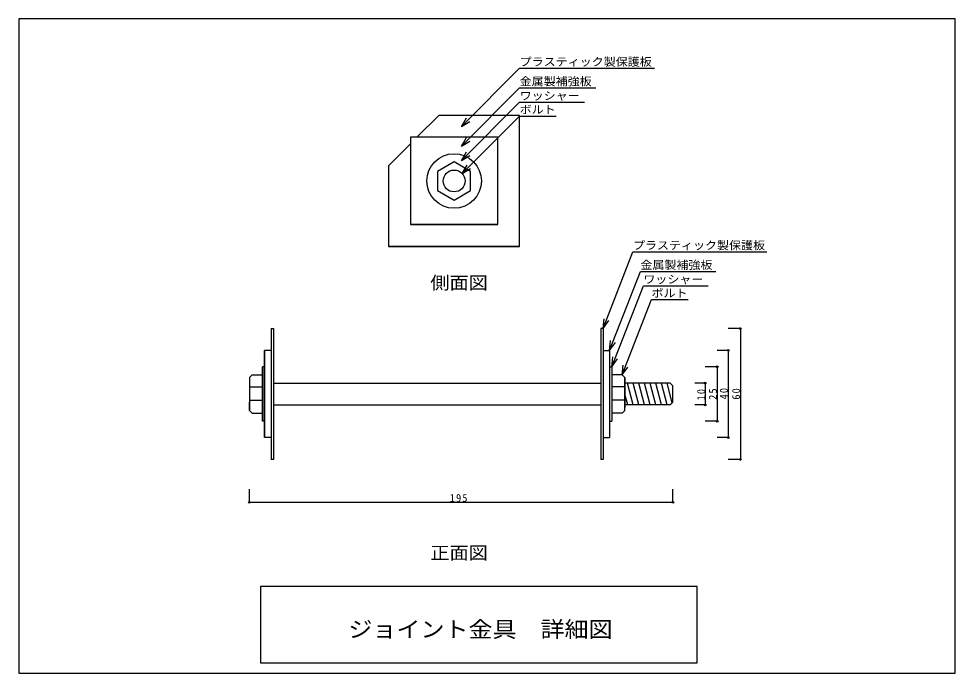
# Model space of a CAD drawing. Units: millimetres, scale not verified. Extents: x -218 to 211, y -128 to 172.
import ezdxf
from ezdxf.enums import TextEntityAlignment as Align

# ---------------------------------------------------------------- set-up
doc = ezdxf.new("R2010")
doc.units = ezdxf.units.MM
doc.header["$LTSCALE"] = 1.5
doc.header["$PDMODE"] = 32
doc.header["$PDSIZE"] = 0.75
doc.layers.add('0-0', color=2, linetype='Continuous')
doc.styles.add('ＭＳ ゴシック', font='')
doc.styles.add('ＭＳ Ｐゴシック', font='')
doc.styles.get('ＭＳ ゴシック').set_extended_font_data('MS Gothic')
doc.styles.get('ＭＳ Ｐゴシック').set_extended_font_data('MS PGothic')

msp = doc.modelspace()

# ---------------------------------------------------------------- linework, layer by layer
at = {"layer": '0-0', "color": 7}
for p, q in [((-217.56, 172.169), (-217.56, -127.831)), ((211.44, 172.169), (-217.56, 172.169)), ((211.44, -127.831), (211.44, 172.169)), ((-217.56, -127.831), (211.44, -127.831))]:
    msp.add_line(p, q, dxfattribs=at)
at = {"layer": '0-0', "color": 6}
for p, q in [((-14.768, 122.807), (11.898, 149.473)), ((11.898, 149.473), (73.631, 149.473)), ((-14.768, 113.827), (11.898, 140.494)), ((11.898, 140.494), (46.737, 140.494)), ((-14.768, 107.233), (11.898, 133.9)), ((11.898, 133.9), (41.565, 133.9)), ((-14.768, 122.807), (-12.518, 126.704)), ((-14.768, 122.807), (-10.871, 125.057)), ((-14.464, 101.213), (11.898, 127.575)), ((11.898, 127.575), (28.635, 127.575)), ((-14.768, 113.827), (-12.518, 117.724)), ((-14.768, 113.827), (-10.871, 116.077)), ((-14.768, 107.233), (-12.518, 111.13)), ((-14.768, 107.233), (-10.871, 109.483)), ((-14.464, 101.213), (-12.214, 105.11)), ((-14.464, 101.213), (-10.567, 103.463)), ((50.081, 30.156), (63.803, 65.347)), ((63.803, 65.347), (125.093, 65.347)), ((53.081, 20.156), (67.201, 56.367)), ((67.201, 56.367), (101.819, 56.367)), ((54.081, 12.656), (68.555, 49.774)), ((68.555, 49.774), (98.198, 49.774)), ((58.831, 8.906), (72.301, 43.449)), ((72.301, 43.449), (89.147, 43.449)), ((50.081, 30.156), (50.575, 34.628)), ((50.081, 30.156), (52.745, 33.782)), ((53.081, 20.156), (53.575, 24.628)), ((53.081, 20.156), (55.745, 23.782)), ((54.081, 12.656), (54.575, 17.128)), ((54.081, 12.656), (56.745, 16.282)), ((58.831, 8.906), (59.325, 13.378)), ((58.831, 8.906), (61.495, 12.532)), ((93.135, -88.06), (-106.865, -88.06)), ((93.135, -123.06), (93.135, -88.06))]:
    msp.add_line(p, q, dxfattribs=at)
at = {"layer": '0-0'}
for p, q in [((-25.125, 127.807), (-35.125, 117.807)), ((11.875, 127.807), (-25.125, 127.807)), ((11.875, 127.807), (-25.125, 127.807)), ((11.875, 67.807), (11.875, 127.807)), ((1.875, 117.807), (-38.125, 117.807)), ((-38.125, 117.807), (-38.125, 77.807)), ((-38.125, 114.807), (-48.125, 104.807)), ((-48.125, 104.807), (-48.125, 67.807)), ((1.875, 77.807), (-38.125, 77.807)), ((-48.125, 67.807), (11.875, 67.807)), ((11.875, 67.807), (-48.125, 67.807)), ((-101.919, 30.156), (-101.919, -29.844)), ((-101.919, 30.156), (-100.919, 30.156)), ((-100.919, 30.156), (-100.919, -29.844)), ((50.081, 30.156), (49.081, 30.156)), ((49.081, 30.156), (49.081, -29.844)), ((50.081, 30.156), (50.081, -29.844)), ((-104.919, -19.844), (-104.919, 20.156)), ((-104.919, 20.156), (-104.919, -19.844)), ((-101.919, 20.156), (-104.919, 20.156)), ((-101.919, 20.156), (-104.919, 20.156)), ((50.081, 20.156), (53.081, 20.156)), ((53.081, 20.156), (53.081, -19.844)), ((53.081, 20.156), (53.081, -19.844)), ((-110.669, 8.906), (-111.919, 7.656)), ((-110.669, 8.906), (-105.919, 8.906)), ((-105.919, -12.344), (-105.919, 12.656)), ((54.081, 12.656), (54.081, -12.344)), ((58.831, 8.906), (54.081, 8.906)), ((58.831, 8.906), (60.081, 7.656)), ((-111.919, 7.656), (-111.919, -3.61)), ((-111.919, 7.656), (-111.919, -3.61)), ((-100.919, 5.156), (49.081, 5.156)), ((80.831, 5.156), (60.081, 5.156)), ((63.964, -4.844), (61.284, 5.156)), ((66.552, -4.844), (63.872, 5.156)), ((69.14, -4.844), (66.461, 5.156)), ((71.728, -4.844), (69.049, 5.156)), ((74.317, -4.844), (71.637, 5.156)), ((76.905, -4.844), (74.225, 5.156)), ((79.493, -4.844), (76.813, 5.156)), ((81.817, -3.859), (79.402, 5.156)), ((80.831, 5.156), (82.081, 3.906)), ((-111.919, 3.406), (-105.919, 3.406)), ((60.081, 3.406), (54.081, 3.406)), ((82.081, -3.594), (82.081, 3.906)), ((-111.919, -2.594), (-105.919, -2.594)), ((-111.919, -7.344), (-111.919, -3.61)), ((-111.919, -3.61), (-111.919, -7.344)), ((60.081, -2.594), (54.081, -2.594)), ((61.376, -4.844), (60.081, -0.013)), ((82.081, -3.594), (80.831, -4.844)), ((-111.919, -7.344), (-110.669, -8.594)), ((-100.919, -4.844), (49.081, -4.844)), ((60.081, -7.344), (58.831, -8.594)), ((80.831, -4.844), (60.081, -4.844)), ((-110.669, -8.594), (-105.919, -8.594)), ((-104.919, -12.344), (-105.919, -12.344)), ((53.081, -12.344), (54.081, -12.344)), ((58.831, -8.594), (54.081, -8.594)), ((-101.919, -19.844), (-104.919, -19.844)), ((-101.919, -19.844), (-104.919, -19.844)), ((50.081, -19.844), (53.081, -19.844)), ((-100.919, -29.844), (-101.919, -29.844)), ((50.081, -29.844), (49.081, -29.844))]:
    msp.add_line(p, q, dxfattribs=at)
at = {"layer": '0-0', "color": 4}
for p, q in [((112.996, 30.156), (107.448, 30.156)), ((112.996, 30.156), (112.996, -29.844)), ((107.448, 20.156), (102.405, 20.156)), ((107.448, 20.156), (107.448, -19.844)), ((102.405, 12.656), (96.904, 12.656)), ((102.405, 12.656), (102.405, -12.344)), ((96.904, 5.156), (92.094, 5.156)), ((96.904, 5.156), (96.904, -4.844)), ((96.904, -4.844), (92.094, -4.844)), ((102.405, -12.344), (96.904, -12.344)), ((107.448, -19.844), (102.405, -19.844)), ((112.996, -29.844), (107.448, -29.844)), ((-111.919, -49.452), (-111.919, -43.444)), ((82.081, -49.452), (82.081, -43.444)), ((-111.919, -49.452), (82.081, -49.452))]:
    msp.add_line(p, q, dxfattribs=at)
at = {"layer": '0-0'}
for points in [[(-38.125, 77.807), (1.875, 77.807), (1.875, 117.807), (-38.125, 117.807)], [(-104.919, 12.656), (-105.919, 12.656), (-105.919, -12.344)], [(53.081, 12.656), (54.081, 12.656), (54.081, -12.344)], [(60.081, -7.344), (60.081, 7.656), (60.081, -6.094)]]:
    msp.add_lwpolyline(points, dxfattribs=at)
msp.add_lwpolyline([(-18.125, 106.557), (-25.702, 102.182), (-25.702, 93.432), (-18.125, 89.057), (-10.547, 93.432), (-10.547, 102.182)], close=True, dxfattribs=at)
at = {"layer": '0-0', "color": 6}
msp.add_lwpolyline([(-106.865, -88.06), (-106.865, -123.06), (93.135, -123.06)], dxfattribs=at)
at = {"layer": '0-0'}
for radius in [12.5, 5]:
    msp.add_circle((-18.125, 97.807), radius, dxfattribs=at)
at = {"layer": '0-0', "color": 4}
for p in [(112.996, 30.156), (107.448, 20.156), (102.405, 12.656), (96.904, 5.156), (96.904, -4.844), (102.405, -12.344), (107.448, -19.844), (112.996, -29.844), (-111.919, -49.452), (82.081, -49.452)]:
    msp.add_point(p, dxfattribs=at)

# ---------------------------------------------------------------- texts
at = {"layer": '0-0', "color": 3, "style": 'ＭＳ Ｐゴシック', "width": 1.1}
for s, p in [('プラスティック製保護板', (11.898, 149.473)), ('金属製補強板', (11.898, 140.494)), ('ワッシャー', (11.898, 133.9)), ('ボルト', (11.898, 127.575)), ('プラスティック製保護板', (63.803, 65.347)), ('金属製補強板', (67.201, 56.367)), ('ワッシャー', (68.555, 49.774)), ('ボルト', (72.301, 43.449))]:
    msp.add_text(s, height=3.666, dxfattribs=at).set_placement(p, align=Align.BOTTOM_LEFT)
at = {"layer": '0-0', "style": 'ＭＳ Ｐゴシック', "width": 1.1}
for s, p in [('側面図', (-29.049, 46.439)), ('正面図', (-29.049, -77.331))]:
    msp.add_text(s, height=5.865, dxfattribs=at).set_placement(p, align=Align.BOTTOM_LEFT)
at = {"layer": '0-0', "color": 6, "style": 'ＭＳ Ｐゴシック', "width": 1.1}
msp.add_text('ジョイント金具\u3000詳細図', height=7.331, dxfattribs=at).set_placement((-66.541, -113.536), align=Align.BOTTOM_LEFT)
at = {"layer": '0-0', "color": 3, "char_height": 3.666, "attachment_point": 7, "rotation": 90, "style": 'ＭＳ ゴシック'}
for s, insert in [('\\T1.21;\\W0.95;10', (96.902, -2.768)), ('\\T1.21;\\W0.95;25', (102.317, -2.501)), ('\\T1.21;\\W0.95;40', (107.33, -2.3)), ('\\T1.21;\\W0.95;60', (112.946, -2.434))]:
    msp.add_mtext(s, dxfattribs=dict(at, insert=insert))
at = {"layer": '0-0', "color": 3, "insert": (-20.105, -49.382), "char_height": 3.666, "attachment_point": 7, "style": 'ＭＳ ゴシック'}
msp.add_mtext('\\T1.21;\\W0.95;195', dxfattribs=at)

doc.saveas('drawing.dxf')
